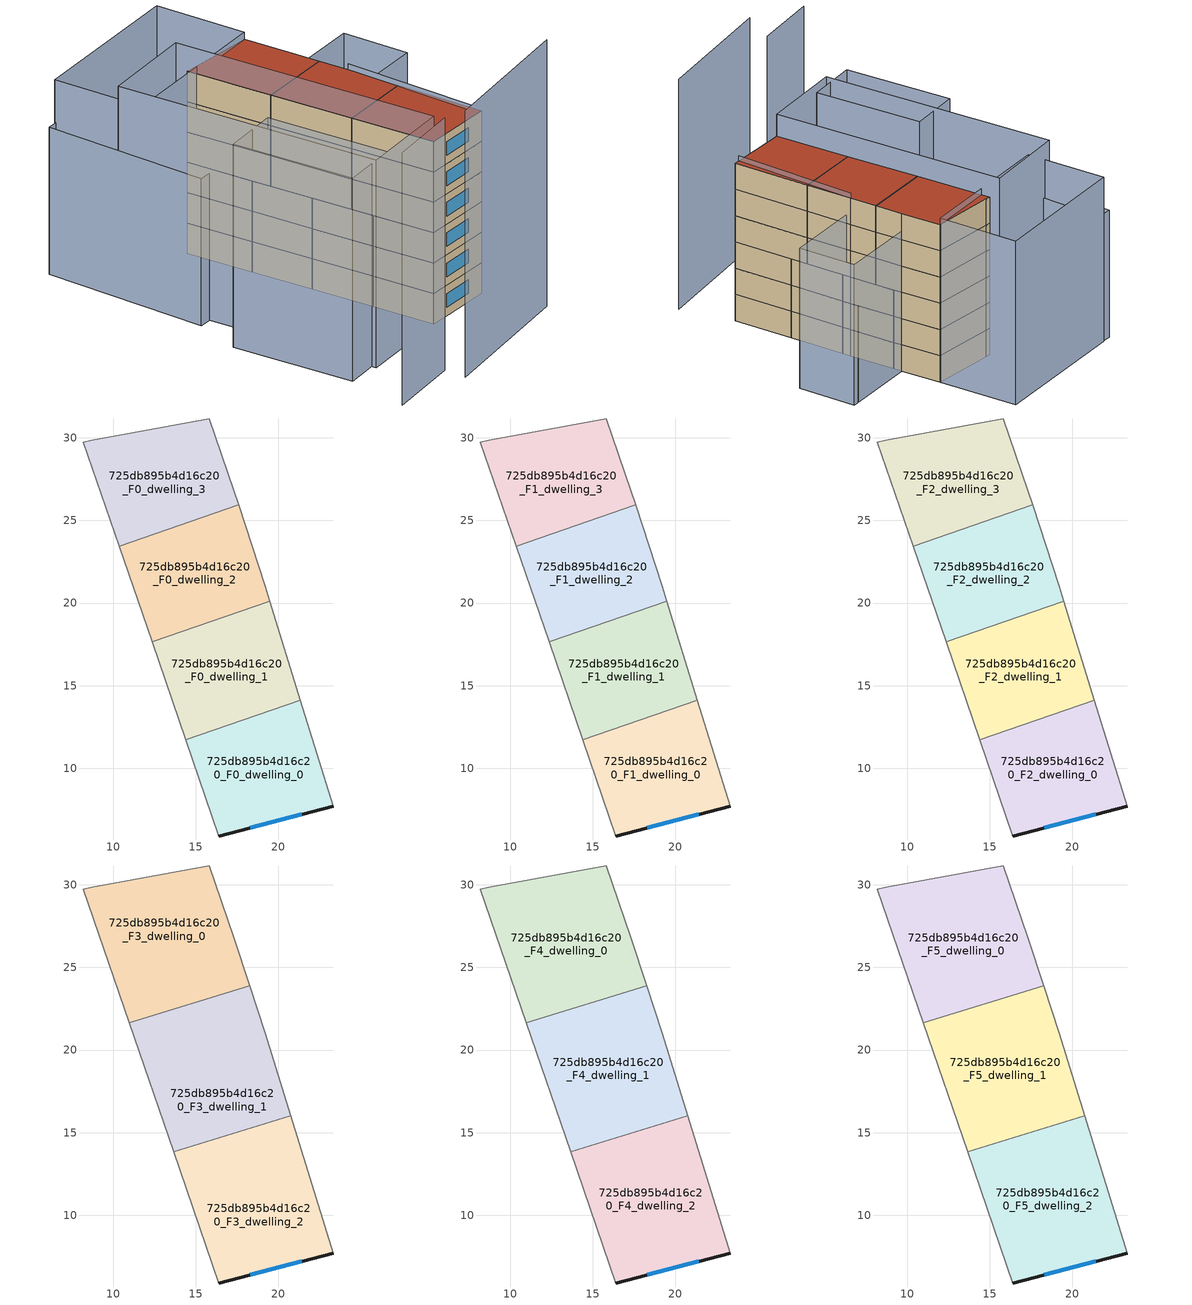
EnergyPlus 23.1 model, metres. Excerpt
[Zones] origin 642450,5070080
725db895b4d16c20_F0_dwelling_0
 floor ground (EU_floor_Construction): 21.33,14.13 23.31,7.71 16.41,5.91 14.4,11.74 z0
 wall outside (EU_wall_Construction): 16.41,5.91 23.31,7.71 z0:3
 wall adiabatic (EU_wall_Construction): 23.31,7.71 21.33,14.13 / 14.4,11.74 16.41,5.91 z0:3
 wall to 725db895b4d16c20_F0_dwelling_1 (EU_wall_Construction): 21.33,14.13 14.4,11.74 z0:3
 window (EU_Window_Construction): 18.31,6.41 21.41,7.22 z0.83:2.17
725db895b4d16c20_F0_dwelling_1
 floor ground (EU_floor_Construction): 19.49,20.11 21.33,14.13 14.4,11.74 12.36,17.66 z0
 wall adiabatic (EU_wall_Construction): 12.36,17.66 14.4,11.74 / 21.33,14.13 19.49,20.11 z0:3
 wall to 725db895b4d16c20_F0_dwelling_2 (EU_wall_Construction): 19.49,20.11 12.36,17.66 z0:3
725db895b4d16c20_F0_dwelling_2
 floor ground (EU_floor_Construction): 17.6,25.93 19.21,21.02 19.49,20.11 12.36,17.66 10.37,23.44 z0
 wall adiabatic (EU_wall_Construction): 19.49,20.11 19.21,21.02 17.6,25.93 / 10.37,23.44 12.36,17.66 z0:3
 wall to 725db895b4d16c20_F0_dwelling_3 (EU_wall_Construction): 17.6,25.93 10.37,23.44 z0:3
725db895b4d16c20_F0_dwelling_3
 floor ground (EU_floor_Construction): 15.81,31.13 17.31,26.83 17.6,25.93 10.37,23.44 8.21,29.73 8.71,29.83 z0
 wall adiabatic (EU_wall_Construction): 17.6,25.93 17.31,26.83 15.81,31.13 8.71,29.83 8.21,29.73 10.37,23.44 z0:3
725db895b4d16c20_F1_dwelling_0
 floor to 725db895b4d16c20_F0_dwelling_0 (EU_floor_Construction): 21.33,14.13 23.31,7.71 16.41,5.91 14.4,11.74 z3
 wall outside (EU_wall_Construction): 16.41,5.91 23.31,7.71 z3:6
 wall adiabatic (EU_wall_Construction): 23.31,7.71 21.33,14.13 / 14.4,11.74 16.41,5.91 z3:6
 wall to 725db895b4d16c20_F1_dwelling_1 (EU_wall_Construction): 21.33,14.13 14.4,11.74 z3:6
 window (EU_Window_Construction): 18.31,6.41 21.41,7.22 z3.83:5.17
725db895b4d16c20_F1_dwelling_1
 floor to 725db895b4d16c20_F0_dwelling_1 (EU_floor_Construction): 19.49,20.11 21.33,14.13 14.4,11.74 12.36,17.66 z3
 wall adiabatic (EU_wall_Construction): 12.36,17.66 14.4,11.74 / 21.33,14.13 19.49,20.11 z3:6
 wall to 725db895b4d16c20_F1_dwelling_2 (EU_wall_Construction): 19.49,20.11 12.36,17.66 z3:6
725db895b4d16c20_F1_dwelling_2
 floor to 725db895b4d16c20_F0_dwelling_2 (EU_floor_Construction): 17.6,25.93 19.21,21.02 19.49,20.11 12.36,17.66 10.37,23.44 z3
 wall adiabatic (EU_wall_Construction): 19.49,20.11 19.21,21.02 17.6,25.93 / 10.37,23.44 12.36,17.66 z3:6
 wall to 725db895b4d16c20_F1_dwelling_3 (EU_wall_Construction): 17.6,25.93 10.37,23.44 z3:6
725db895b4d16c20_F1_dwelling_3
 floor to 725db895b4d16c20_F0_dwelling_3 (EU_floor_Construction): 15.81,31.13 17.31,26.83 17.6,25.93 10.37,23.44 8.21,29.73 8.71,29.83 z3
 wall adiabatic (EU_wall_Construction): 17.6,25.93 17.31,26.83 15.81,31.13 8.71,29.83 8.21,29.73 10.37,23.44 z3:6
725db895b4d16c20_F2_dwelling_0
 floor to 725db895b4d16c20_F1_dwelling_0 (EU_floor_Construction): 21.33,14.13 23.31,7.71 16.41,5.91 14.4,11.74 z6
 wall outside (EU_wall_Construction): 16.41,5.91 23.31,7.71 z6:9
 wall adiabatic (EU_wall_Construction): 23.31,7.71 21.33,14.13 / 14.4,11.74 16.41,5.91 z6:9
 wall to 725db895b4d16c20_F2_dwelling_1 (EU_wall_Construction): 21.33,14.13 14.4,11.74 z6:9
 window (EU_Window_Construction): 18.31,6.41 21.41,7.22 z6.83:8.17
725db895b4d16c20_F2_dwelling_1
 floor to 725db895b4d16c20_F1_dwelling_1 (EU_floor_Construction): 19.49,20.11 21.33,14.13 14.4,11.74 12.36,17.66 z6
 wall adiabatic (EU_wall_Construction): 12.36,17.66 14.4,11.74 / 21.33,14.13 19.49,20.11 z6:9
 wall to 725db895b4d16c20_F2_dwelling_2 (EU_wall_Construction): 19.49,20.11 12.36,17.66 z6:9
725db895b4d16c20_F2_dwelling_2
 floor to 725db895b4d16c20_F1_dwelling_2 (EU_floor_Construction): 17.6,25.93 19.21,21.02 19.49,20.11 12.36,17.66 10.37,23.44 z6
 wall adiabatic (EU_wall_Construction): 19.49,20.11 19.21,21.02 17.6,25.93 / 10.37,23.44 12.36,17.66 z6:9
 wall to 725db895b4d16c20_F2_dwelling_3 (EU_wall_Construction): 17.6,25.93 10.37,23.44 z6:9
725db895b4d16c20_F2_dwelling_3
 floor to 725db895b4d16c20_F1_dwelling_3 (EU_floor_Construction): 15.81,31.13 17.31,26.83 17.6,25.93 10.37,23.44 8.21,29.73 8.71,29.83 z6
 wall adiabatic (EU_wall_Construction): 17.6,25.93 17.31,26.83 15.81,31.13 8.71,29.83 8.21,29.73 10.37,23.44 z6:9
725db895b4d16c20_F3_dwelling_0
 floor to 725db895b4d16c20_F2_dwelling_3 (EU_floor_Construction): 15.81,31.13 17.31,26.83 17.6,25.93 10.37,23.44 8.21,29.73 8.71,29.83 z9
 floor to 725db895b4d16c20_F2_dwelling_2 (EU_floor_Construction): 17.6,25.93 18.28,23.88 10.99,21.64 10.37,23.44 z9
 wall adiabatic (EU_wall_Construction): 18.28,23.88 17.31,26.83 15.81,31.13 8.71,29.83 8.21,29.73 10.99,21.64 z9:12
 wall to 725db895b4d16c20_F3_dwelling_1 (EU_wall_Construction): 10.99,21.64 18.28,23.88 z9:12
725db895b4d16c20_F3_dwelling_1
 floor to 725db895b4d16c20_F2_dwelling_1 (EU_floor_Construction): 19.49,20.11 20.75,16.02 13.68,13.85 12.36,17.66 z9
 floor to 725db895b4d16c20_F2_dwelling_2 (EU_floor_Construction): 18.28,23.88 19.21,21.02 19.49,20.11 12.36,17.66 10.99,21.64 z9
 wall to 725db895b4d16c20_F3_dwelling_2 (EU_wall_Construction): 13.68,13.85 20.75,16.02 z9:12
 wall adiabatic (EU_wall_Construction): 10.99,21.64 13.68,13.85 / 20.75,16.02 19.21,21.02 18.28,23.88 z9:12
725db895b4d16c20_F3_dwelling_2
 floor to 725db895b4d16c20_F2_dwelling_0 (EU_floor_Construction): 21.33,14.13 23.31,7.71 16.41,5.91 14.4,11.74 z9
 floor to 725db895b4d16c20_F2_dwelling_1 (EU_floor_Construction): 20.75,16.02 21.33,14.13 14.4,11.74 13.68,13.85 z9
 wall outside (EU_wall_Construction): 16.41,5.91 23.31,7.71 z9:12
 wall adiabatic (EU_wall_Construction): 13.68,13.85 16.41,5.91 / 23.31,7.71 20.75,16.02 z9:12
 window (EU_Window_Construction): 18.31,6.41 21.41,7.22 z9.83:11.17
725db895b4d16c20_F4_dwelling_0
 floor to 725db895b4d16c20_F3_dwelling_0 (EU_floor_Construction): 15.81,31.13 17.31,26.83 18.28,23.88 10.99,21.64 8.21,29.73 8.71,29.83 z12
 wall adiabatic (EU_wall_Construction): 18.28,23.88 17.31,26.83 15.81,31.13 8.71,29.83 8.21,29.73 10.99,21.64 z12:15
 wall to 725db895b4d16c20_F4_dwelling_1 (EU_wall_Construction): 10.99,21.64 18.28,23.88 z12:15
725db895b4d16c20_F4_dwelling_1
 floor to 725db895b4d16c20_F3_dwelling_1 (EU_floor_Construction): 18.28,23.88 19.21,21.02 20.75,16.02 13.68,13.85 10.99,21.64 z12
 wall to 725db895b4d16c20_F4_dwelling_2 (EU_wall_Construction): 13.68,13.85 20.75,16.02 z12:15
 wall adiabatic (EU_wall_Construction): 10.99,21.64 13.68,13.85 / 20.75,16.02 19.21,21.02 18.28,23.88 z12:15
725db895b4d16c20_F4_dwelling_2
 floor to 725db895b4d16c20_F3_dwelling_2 (EU_floor_Construction): 20.75,16.02 23.31,7.71 16.41,5.91 13.68,13.85 z12
 wall outside (EU_wall_Construction): 16.41,5.91 23.31,7.71 z12:15
 wall adiabatic (EU_wall_Construction): 13.68,13.85 16.41,5.91 / 23.31,7.71 20.75,16.02 z12:15
 window (EU_Window_Construction): 18.31,6.41 21.41,7.22 z12.83:14.17
725db895b4d16c20_F5_dwelling_0
 floor to 725db895b4d16c20_F4_dwelling_0 (EU_floor_Construction): 15.81,31.13 17.31,26.83 18.28,23.88 10.99,21.64 8.21,29.73 8.71,29.83 z15
 wall adiabatic (EU_wall_Construction): 18.28,23.88 17.31,26.83 15.81,31.13 8.71,29.83 8.21,29.73 10.99,21.64 z15:18
 wall to 725db895b4d16c20_F5_dwelling_1 (EU_wall_Construction): 10.99,21.64 18.28,23.88 z15:18
 roof outside (EU_roof_Construction): 18.28,23.88 17.31,26.83 15.81,31.13 8.71,29.83 8.21,29.73 10.99,21.64 z18
725db895b4d16c20_F5_dwelling_1
 floor to 725db895b4d16c20_F4_dwelling_1 (EU_floor_Construction): 18.28,23.88 19.21,21.02 20.75,16.02 13.68,13.85 10.99,21.64 z15
 wall to 725db895b4d16c20_F5_dwelling_2 (EU_wall_Construction): 13.68,13.85 20.75,16.02 z15:18
 wall adiabatic (EU_wall_Construction): 10.99,21.64 13.68,13.85 / 20.75,16.02 19.21,21.02 18.28,23.88 z15:18
 roof outside (EU_roof_Construction): 20.75,16.02 19.21,21.02 18.28,23.88 10.99,21.64 13.68,13.85 z18
725db895b4d16c20_F5_dwelling_2
 floor to 725db895b4d16c20_F4_dwelling_2 (EU_floor_Construction): 20.75,16.02 23.31,7.71 16.41,5.91 13.68,13.85 z15
 wall outside (EU_wall_Construction): 16.41,5.91 23.31,7.71 z15:18
 wall adiabatic (EU_wall_Construction): 13.68,13.85 16.41,5.91 / 23.31,7.71 20.75,16.02 z15:18
 window (EU_Window_Construction): 18.31,6.41 21.41,7.22 z15.83:17.17
 roof outside (EU_roof_Construction): 23.31,7.71 20.75,16.02 13.68,13.85 16.41,5.91 z18
shading: 4.69,-3.99 11.69,-1.31 z0:24.9; 12.2,-3.49 26.16,2.19 z0:26.3; 5.7,15.63 9.7,4.11 / 9.7,4.11 4.19,2.2 / 4.19,2.2 0.19,13.72 / 0.19,13.72 5.7,15.63 z0:20; 7.82,30.86 16.41,5.91 / 16.41,5.91 7.35,2.8 / 7.35,2.8 -1.24,27.74 / -1.24,27.74 7.82,30.86 z0:20.5; 17.31,26.83 25.65,29.42 / 25.65,29.42 27.62,23.12 / 27.62,23.12 19.27,20.52 / 19.27,20.52 17.31,26.83 z0:16; 0.6,18.61 -3.51,34.48 / -3.51,34.48 -1.87,34.9 / -1.87,34.9 2.24,19.04 / 2.24,19.04 0.6,18.61 z0:14.5; 22.76,7.57 19.21,21.02 z0:18.6; -2.56,34.82 13.06,39.78 / 13.06,39.78 15.81,31.13 / 15.81,31.13 0.19,26.17 / 0.19,26.17 -2.56,34.82 z0:18.7; 25.02,29.23 17.17,26.65 z0:11.1
[Building]
EU S2 Campaign: North Axis=0; Terrain=City; Solar Distribution=FullExterior
[Site:Location]
Lyon-Bron: Latitude=45.75; Longitude=5; Time Zone=1; Elevation=198
[SizingPeriod:WeatherFileDays]
AnnualSizingPeriod: Begin Month=1; Begin Day of Month=1; End Month=12; End Day of Month=31; Day of Week for Start Day=Monday; Use Weather File Daylight Saving Period=No; Use Weather File Rain and Snow Indicators=No
[MATERIAL]
EU_InternalMass_Material: Roughness=MediumRough; Thickness=0.1; Conductivity=1; Density=1800; Specific Heat=900; Thermal Absorptance=0.9; Solar Absorptance=0.7; Visible Absorptance=0.7
[MATERIAL:NOMASS] Roughness=MediumRough; Thermal Absorptance=0.9; Solar Absorptance=0.7; Visible Absorptance=0.7
Name | Thermal Resistance
EU_wall_NoMass | 0.87146
EU_roof_NoMass | 0.842276
EU_floor_NoMass | 0.496999
[WINDOWMATERIAL:SIMPLEGLAZINGSYSTEM]
EU_Window_SimpleGlazing: UFactor=2.2525; Solar Heat Gain Coefficient=0.76; Visible Transmittance=0.76
[CONSTRUCTION]
EU_wall_Construction: EU_wall_NoMass
EU_roof_Construction: EU_roof_NoMass
EU_floor_Construction: EU_floor_NoMass
EU_Window_Construction: EU_Window_SimpleGlazing
EU_InternalMass_Construction: EU_InternalMass_Material
[ZONE] Type=1; Multiplier=1; Ceiling Height=autocalculate; Floor Area=autocalculate; Part of Total Floor Area=Yes
Name | Volume
725db895b4d16c20_F0_dwelling_0; 725db895b4d16c20_F1_dwelling_0; 725db895b4d16c20_F2_dwelling_0 | 139.594
725db895b4d16c20_F3_dwelling_0; 725db895b4d16c20_F4_dwelling_0; 725db895b4d16c20_F5_dwelling_0 | 186.125
725db895b4d16c20_F0_dwelling_1; 725db895b4d16c20_F1_dwelling_1; 725db895b4d16c20_F2_dwelling_1 | 139.591
725db895b4d16c20_F3_dwelling_1; 725db895b4d16c20_F4_dwelling_1; 725db895b4d16c20_F5_dwelling_1 | 186.121
725db895b4d16c20_F0_dwelling_2; 725db895b4d16c20_F1_dwelling_2; 725db895b4d16c20_F2_dwelling_2 | 139.585
725db895b4d16c20_F3_dwelling_2; 725db895b4d16c20_F4_dwelling_2; 725db895b4d16c20_F5_dwelling_2 | 186.124
725db895b4d16c20_F0_dwelling_3; 725db895b4d16c20_F1_dwelling_3; 725db895b4d16c20_F2_dwelling_3 | 139.597
[INTERNALMASS] Construction=EU_InternalMass_Construction
Name | Zone or ZoneList | Surface Area
725db895b4d16c20_F0_dwelling_0_EU_InternalMass | 725db895b4d16c20_F0_dwelling_0 | 46.5314
725db895b4d16c20_F0_dwelling_1_EU_InternalMass | 725db895b4d16c20_F0_dwelling_1 | 46.5302
725db895b4d16c20_F0_dwelling_2_EU_InternalMass | 725db895b4d16c20_F0_dwelling_2 | 46.5283
725db895b4d16c20_F0_dwelling_3_EU_InternalMass | 725db895b4d16c20_F0_dwelling_3 | 46.5324
725db895b4d16c20_F1_dwelling_0_EU_InternalMass | 725db895b4d16c20_F1_dwelling_0 | 46.5314
725db895b4d16c20_F1_dwelling_1_EU_InternalMass | 725db895b4d16c20_F1_dwelling_1 | 46.5302
725db895b4d16c20_F1_dwelling_2_EU_InternalMass | 725db895b4d16c20_F1_dwelling_2 | 46.5283
725db895b4d16c20_F1_dwelling_3_EU_InternalMass | 725db895b4d16c20_F1_dwelling_3 | 46.5324
725db895b4d16c20_F2_dwelling_0_EU_InternalMass | 725db895b4d16c20_F2_dwelling_0 | 46.5314
725db895b4d16c20_F2_dwelling_1_EU_InternalMass | 725db895b4d16c20_F2_dwelling_1 | 46.5302
725db895b4d16c20_F2_dwelling_2_EU_InternalMass | 725db895b4d16c20_F2_dwelling_2 | 46.5283
725db895b4d16c20_F2_dwelling_3_EU_InternalMass | 725db895b4d16c20_F2_dwelling_3 | 46.5324
725db895b4d16c20_F3_dwelling_0_EU_InternalMass | 725db895b4d16c20_F3_dwelling_0 | 62.0418
725db895b4d16c20_F3_dwelling_1_EU_InternalMass | 725db895b4d16c20_F3_dwelling_1 | 62.04
725db895b4d16c20_F3_dwelling_2_EU_InternalMass | 725db895b4d16c20_F3_dwelling_2 | 62.0413
725db895b4d16c20_F4_dwelling_0_EU_InternalMass | 725db895b4d16c20_F4_dwelling_0 | 62.0418
725db895b4d16c20_F4_dwelling_1_EU_InternalMass | 725db895b4d16c20_F4_dwelling_1 | 62.04
725db895b4d16c20_F4_dwelling_2_EU_InternalMass | 725db895b4d16c20_F4_dwelling_2 | 62.0413
725db895b4d16c20_F5_dwelling_0_EU_InternalMass | 725db895b4d16c20_F5_dwelling_0 | 62.0418
725db895b4d16c20_F5_dwelling_1_EU_InternalMass | 725db895b4d16c20_F5_dwelling_1 | 62.04
725db895b4d16c20_F5_dwelling_2_EU_InternalMass | 725db895b4d16c20_F5_dwelling_2 | 62.0413
[OTHEREQUIPMENT] Fuel Type=Electricity; Design Level Calculation Method=Watts/Area; Power per Zone Floor Area=1; Fraction Latent=0; Fraction Radiant=0; Fraction Lost=0; Carbon Dioxide Generation Rate=0; EndUse Subcategory=EU_Step8_InternalGains
Name | Zone or ZoneList or Space or SpaceList | Schedule
EU_Step8_InternalGain_725db895b4d16c20_F0_dwelling_0_f000 | 725db895b4d16c20_F0_dwelling_0 | EU_Step8_GainSchedule_725db895b4d16c20_F0_dwelling_0_f000
EU_Step8_InternalGain_725db895b4d16c20_F0_dwelling_1_f000 | 725db895b4d16c20_F0_dwelling_1 | EU_Step8_GainSchedule_725db895b4d16c20_F0_dwelling_1_f000
EU_Step8_InternalGain_725db895b4d16c20_F0_dwelling_2_f000 | 725db895b4d16c20_F0_dwelling_2 | EU_Step8_GainSchedule_725db895b4d16c20_F0_dwelling_2_f000
EU_Step8_InternalGain_725db895b4d16c20_F0_dwelling_3_f000 | 725db895b4d16c20_F0_dwelling_3 | EU_Step8_GainSchedule_725db895b4d16c20_F0_dwelling_3_f000
EU_Step8_InternalGain_725db895b4d16c20_F1_dwelling_0_f000 | 725db895b4d16c20_F1_dwelling_0 | EU_Step8_GainSchedule_725db895b4d16c20_F1_dwelling_0_f000
EU_Step8_InternalGain_725db895b4d16c20_F1_dwelling_1_f000 | 725db895b4d16c20_F1_dwelling_1 | EU_Step8_GainSchedule_725db895b4d16c20_F1_dwelling_1_f000
EU_Step8_InternalGain_725db895b4d16c20_F1_dwelling_2_f000 | 725db895b4d16c20_F1_dwelling_2 | EU_Step8_GainSchedule_725db895b4d16c20_F1_dwelling_2_f000
EU_Step8_InternalGain_725db895b4d16c20_F1_dwelling_3_f000 | 725db895b4d16c20_F1_dwelling_3 | EU_Step8_GainSchedule_725db895b4d16c20_F1_dwelling_3_f000
EU_Step8_InternalGain_725db895b4d16c20_F2_dwelling_0_f000 | 725db895b4d16c20_F2_dwelling_0 | EU_Step8_GainSchedule_725db895b4d16c20_F2_dwelling_0_f000
EU_Step8_InternalGain_725db895b4d16c20_F2_dwelling_1_f000 | 725db895b4d16c20_F2_dwelling_1 | EU_Step8_GainSchedule_725db895b4d16c20_F2_dwelling_1_f000
EU_Step8_InternalGain_725db895b4d16c20_F2_dwelling_2_f000 | 725db895b4d16c20_F2_dwelling_2 | EU_Step8_GainSchedule_725db895b4d16c20_F2_dwelling_2_f000
EU_Step8_InternalGain_725db895b4d16c20_F2_dwelling_3_f000 | 725db895b4d16c20_F2_dwelling_3 | EU_Step8_GainSchedule_725db895b4d16c20_F2_dwelling_3_f000
EU_Step8_InternalGain_725db895b4d16c20_F3_dwelling_0_f000 | 725db895b4d16c20_F3_dwelling_0 | EU_Step8_GainSchedule_725db895b4d16c20_F3_dwelling_0_f000
EU_Step8_InternalGain_725db895b4d16c20_F3_dwelling_1_f000 | 725db895b4d16c20_F3_dwelling_1 | EU_Step8_GainSchedule_725db895b4d16c20_F3_dwelling_1_f000
EU_Step8_InternalGain_725db895b4d16c20_F3_dwelling_2_f000 | 725db895b4d16c20_F3_dwelling_2 | EU_Step8_GainSchedule_725db895b4d16c20_F3_dwelling_2_f000
EU_Step8_InternalGain_725db895b4d16c20_F4_dwelling_0_f000 | 725db895b4d16c20_F4_dwelling_0 | EU_Step8_GainSchedule_725db895b4d16c20_F4_dwelling_0_f000
EU_Step8_InternalGain_725db895b4d16c20_F4_dwelling_1_f000 | 725db895b4d16c20_F4_dwelling_1 | EU_Step8_GainSchedule_725db895b4d16c20_F4_dwelling_1_f000
EU_Step8_InternalGain_725db895b4d16c20_F4_dwelling_2_f000 | 725db895b4d16c20_F4_dwelling_2 | EU_Step8_GainSchedule_725db895b4d16c20_F4_dwelling_2_f000
EU_Step8_InternalGain_725db895b4d16c20_F5_dwelling_0_f000 | 725db895b4d16c20_F5_dwelling_0 | EU_Step8_GainSchedule_725db895b4d16c20_F5_dwelling_0_f000
EU_Step8_InternalGain_725db895b4d16c20_F5_dwelling_1_f000 | 725db895b4d16c20_F5_dwelling_1 | EU_Step8_GainSchedule_725db895b4d16c20_F5_dwelling_1_f000
EU_Step8_InternalGain_725db895b4d16c20_F5_dwelling_2_f000 | 725db895b4d16c20_F5_dwelling_2 | EU_Step8_GainSchedule_725db895b4d16c20_F5_dwelling_2_f000
[ZONEVENTILATION:DESIGNFLOWRATE] Schedule=EU_AlwaysOn; Design Flow Rate Calculation Method=AirChanges/Hour; Air Changes per Hour=0.425; Ventilation Type=Natural; Fan Pressure Rise=0; Fan Total Efficiency=1; Constant Term Coefficient=1; Temperature Term Coefficient=0; Velocity Term Coefficient=0; Velocity Squared Term Coefficient=0; Minimum Indoor Temperature=-100; Maximum Indoor Temperature=100; Delta Temperature=-100; Minimum Outdoor Temperature=-100; Maximum Outdoor Temperature=100; Maximum Wind Speed=40
Name | Zone or ZoneList or Space or SpaceList
EU_ConstantAir_725db895b4d16c20_F0_dwelling_0 | 725db895b4d16c20_F0_dwelling_0
EU_ConstantAir_725db895b4d16c20_F0_dwelling_1 | 725db895b4d16c20_F0_dwelling_1
EU_ConstantAir_725db895b4d16c20_F0_dwelling_2 | 725db895b4d16c20_F0_dwelling_2
EU_ConstantAir_725db895b4d16c20_F0_dwelling_3 | 725db895b4d16c20_F0_dwelling_3
EU_ConstantAir_725db895b4d16c20_F1_dwelling_0 | 725db895b4d16c20_F1_dwelling_0
EU_ConstantAir_725db895b4d16c20_F1_dwelling_1 | 725db895b4d16c20_F1_dwelling_1
EU_ConstantAir_725db895b4d16c20_F1_dwelling_2 | 725db895b4d16c20_F1_dwelling_2
EU_ConstantAir_725db895b4d16c20_F1_dwelling_3 | 725db895b4d16c20_F1_dwelling_3
EU_ConstantAir_725db895b4d16c20_F2_dwelling_0 | 725db895b4d16c20_F2_dwelling_0
EU_ConstantAir_725db895b4d16c20_F2_dwelling_1 | 725db895b4d16c20_F2_dwelling_1
EU_ConstantAir_725db895b4d16c20_F2_dwelling_2 | 725db895b4d16c20_F2_dwelling_2
EU_ConstantAir_725db895b4d16c20_F2_dwelling_3 | 725db895b4d16c20_F2_dwelling_3
EU_ConstantAir_725db895b4d16c20_F3_dwelling_0 | 725db895b4d16c20_F3_dwelling_0
EU_ConstantAir_725db895b4d16c20_F3_dwelling_1 | 725db895b4d16c20_F3_dwelling_1
EU_ConstantAir_725db895b4d16c20_F3_dwelling_2 | 725db895b4d16c20_F3_dwelling_2
EU_ConstantAir_725db895b4d16c20_F4_dwelling_0 | 725db895b4d16c20_F4_dwelling_0
EU_ConstantAir_725db895b4d16c20_F4_dwelling_1 | 725db895b4d16c20_F4_dwelling_1
EU_ConstantAir_725db895b4d16c20_F4_dwelling_2 | 725db895b4d16c20_F4_dwelling_2
EU_ConstantAir_725db895b4d16c20_F5_dwelling_0 | 725db895b4d16c20_F5_dwelling_0
EU_ConstantAir_725db895b4d16c20_F5_dwelling_1 | 725db895b4d16c20_F5_dwelling_1
EU_ConstantAir_725db895b4d16c20_F5_dwelling_2 | 725db895b4d16c20_F5_dwelling_2
[HVACTEMPLATE:THERMOSTAT] Constant Heating Setpoint=20; Constant Cooling Setpoint=50
EU_HeatOnly_725db895b4d16c20_F0_dwelling_0; EU_HeatOnly_725db895b4d16c20_F0_dwelling_1; EU_HeatOnly_725db895b4d16c20_F0_dwelling_2; EU_HeatOnly_725db895b4d16c20_F0_dwelling_3; EU_HeatOnly_725db895b4d16c20_F1_dwelling_0; EU_HeatOnly_725db895b4d16c20_F1_dwelling_1; EU_HeatOnly_725db895b4d16c20_F1_dwelling_2; EU_HeatOnly_725db895b4d16c20_F1_dwelling_3; EU_HeatOnly_725db895b4d16c20_F2_dwelling_0; EU_HeatOnly_725db895b4d16c20_F2_dwelling_1; EU_HeatOnly_725db895b4d16c20_F2_dwelling_2; EU_HeatOnly_725db895b4d16c20_F2_dwelling_3; EU_HeatOnly_725db895b4d16c20_F3_dwelling_0; EU_HeatOnly_725db895b4d16c20_F3_dwelling_1; EU_HeatOnly_725db895b4d16c20_F3_dwelling_2; EU_HeatOnly_725db895b4d16c20_F4_dwelling_0; EU_HeatOnly_725db895b4d16c20_F4_dwelling_1; EU_HeatOnly_725db895b4d16c20_F4_dwelling_2; EU_HeatOnly_725db895b4d16c20_F5_dwelling_0; EU_HeatOnly_725db895b4d16c20_F5_dwelling_1; EU_HeatOnly_725db895b4d16c20_F5_dwelling_2
[HVACTEMPLATE:ZONE:IDEALLOADSAIRSYSTEM] System Availability Schedule=EU_AlwaysOn; Maximum Heating Supply Air Temperature=50; Minimum Cooling Supply Air Temperature=13; Maximum Heating Supply Air Humidity Ratio=0.0156; Minimum Cooling Supply Air Humidity Ratio=0.0077; Heating Limit=NoLimit; Cooling Limit=NoLimit; Heating Availability Schedule=EU_AlwaysOn; Cooling Availability Schedule=EU_CoolingOff; Dehumidification Control Type=ConstantSensibleHeatRatio; Cooling Sensible Heat Ratio=0.7; Dehumidification Setpoint=60; Humidification Control Type=None; Humidification Setpoint=30; Outdoor Air Method=None; Outdoor Air Flow Rate per Person=0.00944; Outdoor Air Flow Rate per Zone Floor Area=0; Outdoor Air Flow Rate per Zone=0; Demand Controlled Ventilation Type=None; Outdoor Air Economizer Type=NoEconomizer; Heat Recovery Type=None; Sensible Heat Recovery Effectiveness=0.7; Latent Heat Recovery Effectiveness=0.65
Name | Template Thermostat
725db895b4d16c20_F0_dwelling_0 | EU_HeatOnly_725db895b4d16c20_F0_dwelling_0
725db895b4d16c20_F0_dwelling_1 | EU_HeatOnly_725db895b4d16c20_F0_dwelling_1
725db895b4d16c20_F0_dwelling_2 | EU_HeatOnly_725db895b4d16c20_F0_dwelling_2
725db895b4d16c20_F0_dwelling_3 | EU_HeatOnly_725db895b4d16c20_F0_dwelling_3
725db895b4d16c20_F1_dwelling_0 | EU_HeatOnly_725db895b4d16c20_F1_dwelling_0
725db895b4d16c20_F1_dwelling_1 | EU_HeatOnly_725db895b4d16c20_F1_dwelling_1
725db895b4d16c20_F1_dwelling_2 | EU_HeatOnly_725db895b4d16c20_F1_dwelling_2
725db895b4d16c20_F1_dwelling_3 | EU_HeatOnly_725db895b4d16c20_F1_dwelling_3
725db895b4d16c20_F2_dwelling_0 | EU_HeatOnly_725db895b4d16c20_F2_dwelling_0
725db895b4d16c20_F2_dwelling_1 | EU_HeatOnly_725db895b4d16c20_F2_dwelling_1
725db895b4d16c20_F2_dwelling_2 | EU_HeatOnly_725db895b4d16c20_F2_dwelling_2
725db895b4d16c20_F2_dwelling_3 | EU_HeatOnly_725db895b4d16c20_F2_dwelling_3
725db895b4d16c20_F3_dwelling_0 | EU_HeatOnly_725db895b4d16c20_F3_dwelling_0
725db895b4d16c20_F3_dwelling_1 | EU_HeatOnly_725db895b4d16c20_F3_dwelling_1
725db895b4d16c20_F3_dwelling_2 | EU_HeatOnly_725db895b4d16c20_F3_dwelling_2
725db895b4d16c20_F4_dwelling_0 | EU_HeatOnly_725db895b4d16c20_F4_dwelling_0
725db895b4d16c20_F4_dwelling_1 | EU_HeatOnly_725db895b4d16c20_F4_dwelling_1
725db895b4d16c20_F4_dwelling_2 | EU_HeatOnly_725db895b4d16c20_F4_dwelling_2
725db895b4d16c20_F5_dwelling_0 | EU_HeatOnly_725db895b4d16c20_F5_dwelling_0
725db895b4d16c20_F5_dwelling_1 | EU_HeatOnly_725db895b4d16c20_F5_dwelling_1
725db895b4d16c20_F5_dwelling_2 | EU_HeatOnly_725db895b4d16c20_F5_dwelling_2
[SIZING:ZONE] Zone Cooling Design Supply Air Temperature Input Method=SupplyAirTemperature; Zone Cooling Design Supply Air Temperature=13; Zone Heating Design Supply Air Temperature Input Method=SupplyAirTemperature; Zone Heating Design Supply Air Temperature=50; Zone Cooling Design Supply Air Humidity Ratio=0.008; Zone Heating Design Supply Air Humidity Ratio=0.008; Cooling Design Air Flow Method=DesignDay; Cooling Design Air Flow Rate=0; Cooling Minimum Air Flow per Zone Floor Area=0.000762; Cooling Minimum Air Flow=0; Cooling Minimum Air Flow Fraction=0.2; Heating Design Air Flow Method=DesignDay; Heating Design Air Flow Rate=0; Heating Maximum Air Flow per Zone Floor Area=0.002032; Heating Maximum Air Flow=0.141576; Heating Maximum Air Flow Fraction=0.3; Account for Dedicated Outdoor Air System=No; Dedicated Outdoor Air System Control Strategy=NeutralSupplyAir; Dedicated Outdoor Air Low Setpoint Temperature for Design=autosize; Dedicated Outdoor Air High Setpoint Temperature for Design=autosize; Zone Load Sizing Method=Sensible Load Only No Latent Load; Zone Latent Cooling Design Supply Air Humidity Ratio Input Method=HumidityRatioDifference; Zone Cooling Design Supply Air Humidity Ratio Difference=0.005; Zone Latent Heating Design Supply Air Humidity Ratio Input Method=HumidityRatioDifference; Zone Humidification Design Supply Air Humidity Ratio Difference=0.005
725db895b4d16c20_F0_dwelling_0; 725db895b4d16c20_F0_dwelling_1; 725db895b4d16c20_F0_dwelling_2; 725db895b4d16c20_F0_dwelling_3; 725db895b4d16c20_F1_dwelling_0; 725db895b4d16c20_F1_dwelling_1; 725db895b4d16c20_F1_dwelling_2; 725db895b4d16c20_F1_dwelling_3; 725db895b4d16c20_F2_dwelling_0; 725db895b4d16c20_F2_dwelling_1; 725db895b4d16c20_F2_dwelling_2; 725db895b4d16c20_F2_dwelling_3; 725db895b4d16c20_F3_dwelling_0; 725db895b4d16c20_F3_dwelling_1; 725db895b4d16c20_F3_dwelling_2; 725db895b4d16c20_F4_dwelling_0; 725db895b4d16c20_F4_dwelling_1; 725db895b4d16c20_F4_dwelling_2; 725db895b4d16c20_F5_dwelling_0; 725db895b4d16c20_F5_dwelling_1; 725db895b4d16c20_F5_dwelling_2
[SCHEDULE:CONSTANT]
Name | Hourly Value
EU_AlwaysOn | 1
EU_CoolingOff | 0
[SCHEDULE:FILE] Column Number=1; Rows to Skip at Top=0; Number of Hours of Data=8760; Column Separator=Comma; Interpolate to Timestep=No; Minutes per Item=60; Adjust Schedule for Daylight Savings=Yes
Name | File
EU_Step8_GainSchedule_725db895b4d16c20_F0_dwelling_0_f000 | ../../schedules/725db895b4d16c20/725db895b4d16c20_F0_dwelling_0_f000_gain.csv
EU_Step8_GainSchedule_725db895b4d16c20_F0_dwelling_1_f000 | ../../schedules/725db895b4d16c20/725db895b4d16c20_F0_dwelling_1_f000_gain.csv
EU_Step8_GainSchedule_725db895b4d16c20_F0_dwelling_2_f000 | ../../schedules/725db895b4d16c20/725db895b4d16c20_F0_dwelling_2_f000_gain.csv
EU_Step8_GainSchedule_725db895b4d16c20_F0_dwelling_3_f000 | ../../schedules/725db895b4d16c20/725db895b4d16c20_F0_dwelling_3_f000_gain.csv
EU_Step8_GainSchedule_725db895b4d16c20_F1_dwelling_0_f000 | ../../schedules/725db895b4d16c20/725db895b4d16c20_F1_dwelling_0_f000_gain.csv
EU_Step8_GainSchedule_725db895b4d16c20_F1_dwelling_1_f000 | ../../schedules/725db895b4d16c20/725db895b4d16c20_F1_dwelling_1_f000_gain.csv
EU_Step8_GainSchedule_725db895b4d16c20_F1_dwelling_2_f000 | ../../schedules/725db895b4d16c20/725db895b4d16c20_F1_dwelling_2_f000_gain.csv
EU_Step8_GainSchedule_725db895b4d16c20_F1_dwelling_3_f000 | ../../schedules/725db895b4d16c20/725db895b4d16c20_F1_dwelling_3_f000_gain.csv
EU_Step8_GainSchedule_725db895b4d16c20_F2_dwelling_0_f000 | ../../schedules/725db895b4d16c20/725db895b4d16c20_F2_dwelling_0_f000_gain.csv
EU_Step8_GainSchedule_725db895b4d16c20_F2_dwelling_1_f000 | ../../schedules/725db895b4d16c20/725db895b4d16c20_F2_dwelling_1_f000_gain.csv
EU_Step8_GainSchedule_725db895b4d16c20_F2_dwelling_2_f000 | ../../schedules/725db895b4d16c20/725db895b4d16c20_F2_dwelling_2_f000_gain.csv
EU_Step8_GainSchedule_725db895b4d16c20_F2_dwelling_3_f000 | ../../schedules/725db895b4d16c20/725db895b4d16c20_F2_dwelling_3_f000_gain.csv
EU_Step8_GainSchedule_725db895b4d16c20_F3_dwelling_0_f000 | ../../schedules/725db895b4d16c20/725db895b4d16c20_F3_dwelling_0_f000_gain.csv
EU_Step8_GainSchedule_725db895b4d16c20_F3_dwelling_1_f000 | ../../schedules/725db895b4d16c20/725db895b4d16c20_F3_dwelling_1_f000_gain.csv
EU_Step8_GainSchedule_725db895b4d16c20_F3_dwelling_2_f000 | ../../schedules/725db895b4d16c20/725db895b4d16c20_F3_dwelling_2_f000_gain.csv
EU_Step8_GainSchedule_725db895b4d16c20_F4_dwelling_0_f000 | ../../schedules/725db895b4d16c20/725db895b4d16c20_F4_dwelling_0_f000_gain.csv
EU_Step8_GainSchedule_725db895b4d16c20_F4_dwelling_1_f000 | ../../schedules/725db895b4d16c20/725db895b4d16c20_F4_dwelling_1_f000_gain.csv
EU_Step8_GainSchedule_725db895b4d16c20_F4_dwelling_2_f000 | ../../schedules/725db895b4d16c20/725db895b4d16c20_F4_dwelling_2_f000_gain.csv
EU_Step8_GainSchedule_725db895b4d16c20_F5_dwelling_0_f000 | ../../schedules/725db895b4d16c20/725db895b4d16c20_F5_dwelling_0_f000_gain.csv
EU_Step8_GainSchedule_725db895b4d16c20_F5_dwelling_1_f000 | ../../schedules/725db895b4d16c20/725db895b4d16c20_F5_dwelling_1_f000_gain.csv
EU_Step8_GainSchedule_725db895b4d16c20_F5_dwelling_2_f000 | ../../schedules/725db895b4d16c20/725db895b4d16c20_F5_dwelling_2_f000_gain.csv
